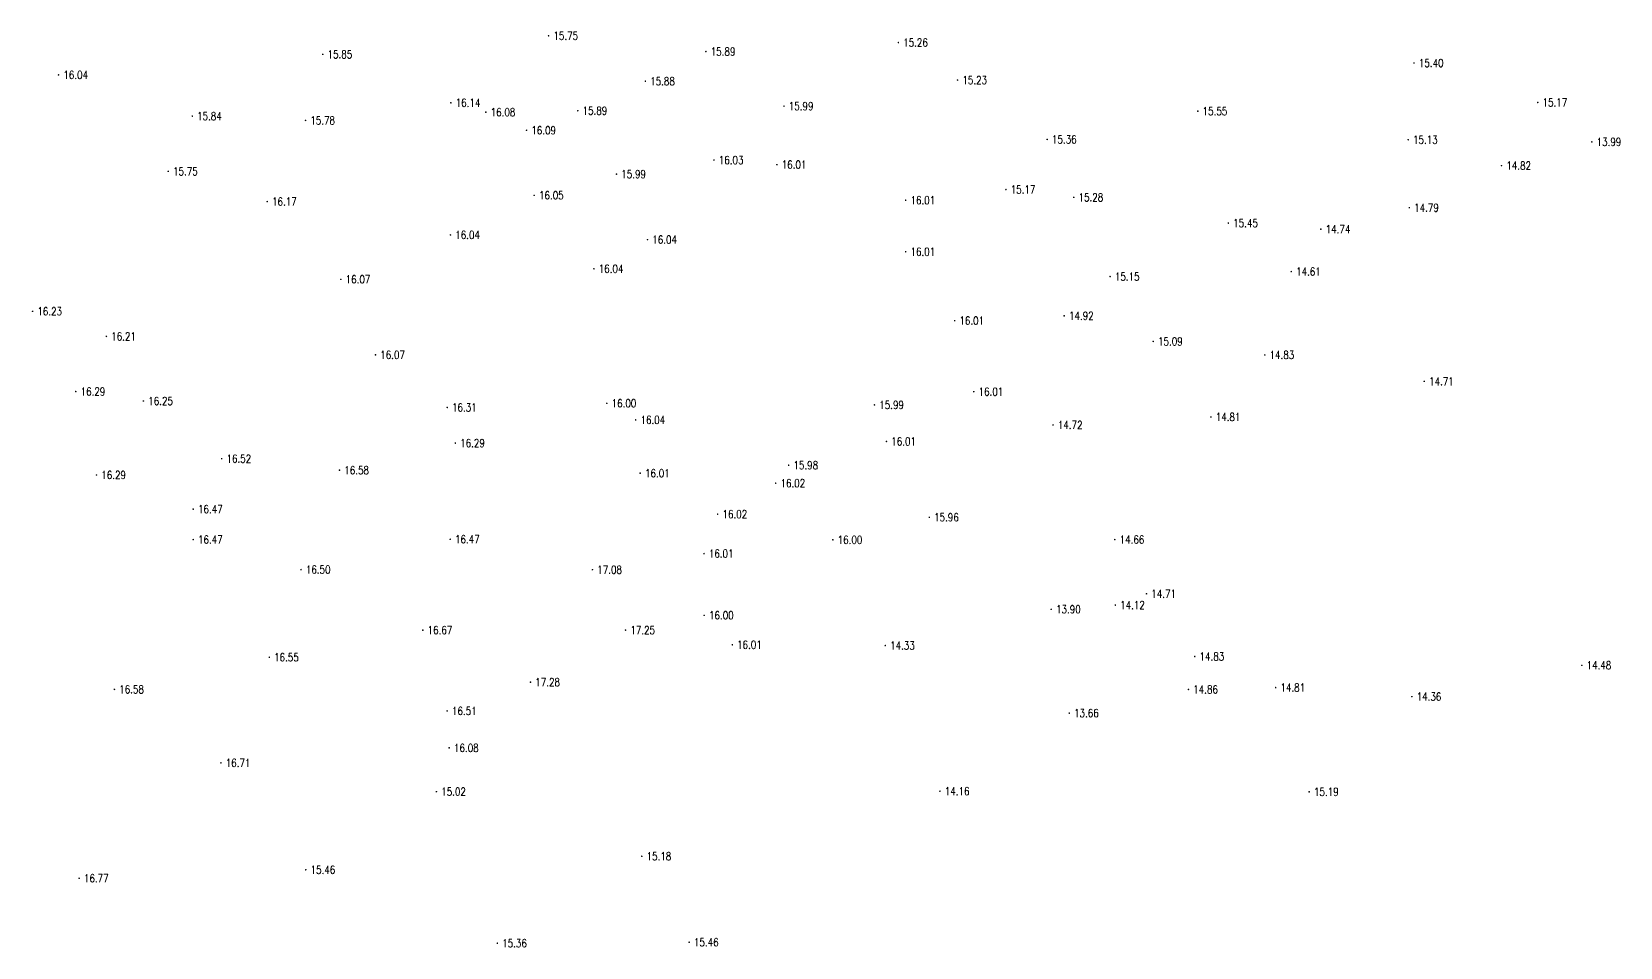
# Model space of a CAD drawing. Extents: x 476861 to 479475, y 2367369 to 2370541.
# Drawn here: x 477192.4 to 477390.8, y 2369478.9 to 2369593.3 of the extents above; entities that cross this region are included whole.
import ezdxf
from ezdxf.enums import TextEntityAlignment as Align

# ---------------------------------------------------------------- set-up
doc = ezdxf.new("R2010")
doc.units = 0
doc.header["$LTSCALE"] = 0.5
doc.layers.get('0').update_dxf_attribs({"linetype": 'CONTINUOUS'})
doc.layers.add('GCD', color=1, linetype='CONTINUOUS')
doc.styles.add('HZ', font='rs.shx', dxfattribs={"width": 0.8, "bigfont": 'hztxt.shx'})

# ---------------------------------------------------------------- blocks, each defined once
blk = doc.blocks.new('GC200')
at = {"linetype": 'Continuous', "const_width": 0.2, "flags": 128}
blk.add_lwpolyline([(-0.1, 0, 1), (0.1, 0, 1)], format="xyb", close=True, dxfattribs=at)

msp = doc.modelspace()

# ---------------------------------------------------------------- block references
at = {"layer": 'GCD', "linetype": 'Continuous'}
ref = msp.add_blockref('GC200', (477256.943, 2369592.826, 15.746), dxfattribs=dict(at, xscale=0.5, yscale=0.5, zscale=0.5))
ref.add_attrib('height', '15.75', dxfattribs={"linetype": 'Continuous', "height": 1, "style": 'HZ', "width": 0.8}).set_placement((477257.543, 2369592.826, 15.746), align=Align.MIDDLE_LEFT)
ref = msp.add_blockref('GC200', (477300.644, 2369591.978, 15.256), dxfattribs=dict(at, xscale=0.5, yscale=0.5, zscale=0.5))
ref.add_attrib('height', '15.26', dxfattribs={"linetype": 'Continuous', "height": 1, "style": 'HZ', "width": 0.8}).set_placement((477301.244, 2369591.978, 15.256), align=Align.MIDDLE_LEFT)
ref = msp.add_blockref('GC200', (477228.72, 2369590.503, 15.854), dxfattribs=dict(at, xscale=0.5, yscale=0.5, zscale=0.5))
ref.add_attrib('height', '15.85', dxfattribs={"linetype": 'Continuous', "height": 1, "style": 'HZ', "width": 0.8}).set_placement((477229.32, 2369590.503, 15.854), align=Align.MIDDLE_LEFT)
ref = msp.add_blockref('GC200', (477276.598, 2369590.852, 15.894), dxfattribs=dict(at, xscale=0.5, yscale=0.5, zscale=0.5))
ref.add_attrib('height', '15.89', dxfattribs={"linetype": 'Continuous', "height": 1, "style": 'HZ', "width": 0.8}).set_placement((477277.198, 2369590.852, 15.894), align=Align.MIDDLE_LEFT)
ref = msp.add_blockref('GC200', (477195.712, 2369587.933, 16.04), dxfattribs=dict(at, xscale=0.5, yscale=0.5, zscale=0.5))
ref.add_attrib('height', '16.04', dxfattribs={"linetype": 'Continuous', "height": 1, "style": 'HZ', "width": 0.8}).set_placement((477196.312, 2369587.933, 16.04), align=Align.MIDDLE_LEFT)
ref = msp.add_blockref('GC200', (477365.078, 2369589.419, 15.395), dxfattribs=dict(at, xscale=0.5, yscale=0.5, zscale=0.5))
ref.add_attrib('height', '15.40', dxfattribs={"linetype": 'Continuous', "height": 1, "style": 'HZ', "width": 0.8}).set_placement((477365.678, 2369589.419, 15.395), align=Align.MIDDLE_LEFT)
ref = msp.add_blockref('GC200', (477269.031, 2369587.143, 15.876), dxfattribs=dict(at, xscale=0.5, yscale=0.5, zscale=0.5))
ref.add_attrib('height', '15.88', dxfattribs={"linetype": 'Continuous', "height": 1, "style": 'HZ', "width": 0.8}).set_placement((477269.631, 2369587.143, 15.876), align=Align.MIDDLE_LEFT)
ref = msp.add_blockref('GC200', (477308.045, 2369587.287, 15.23), dxfattribs=dict(at, xscale=0.5, yscale=0.5, zscale=0.5))
ref.add_attrib('height', '15.23', dxfattribs={"linetype": 'Continuous', "height": 1, "style": 'HZ', "width": 0.8}).set_placement((477308.645, 2369587.287, 15.23), align=Align.MIDDLE_LEFT)
ref = msp.add_blockref('GC200', (477244.735, 2369584.443, 16.144), dxfattribs=dict(at, xscale=0.5, yscale=0.5, zscale=0.5))
ref.add_attrib('height', '16.14', dxfattribs={"linetype": 'Continuous', "height": 1, "style": 'HZ', "width": 0.8}).set_placement((477245.335, 2369584.443, 16.144), align=Align.MIDDLE_LEFT)
ref = msp.add_blockref('GC200', (477286.353, 2369584.021, 15.985), dxfattribs=dict(at, xscale=0.5, yscale=0.5, zscale=0.5))
ref.add_attrib('height', '15.99', dxfattribs={"linetype": 'Continuous', "height": 1, "style": 'HZ', "width": 0.8}).set_placement((477286.953, 2369584.021, 15.985), align=Align.MIDDLE_LEFT)
ref = msp.add_blockref('GC200', (477380.537, 2369584.49, 15.17), dxfattribs=dict(at, xscale=0.5, yscale=0.5, zscale=0.5))
ref.add_attrib('height', '15.17', dxfattribs={"linetype": 'Continuous', "height": 1, "style": 'HZ', "width": 0.8}).set_placement((477381.137, 2369584.49, 15.17), align=Align.MIDDLE_LEFT)
ref = msp.add_blockref('GC200', (477212.424, 2369582.781, 15.843), dxfattribs=dict(at, xscale=0.5, yscale=0.5, zscale=0.5))
ref.add_attrib('height', '15.84', dxfattribs={"linetype": 'Continuous', "height": 1, "style": 'HZ', "width": 0.8}).set_placement((477213.024, 2369582.781, 15.843), align=Align.MIDDLE_LEFT)
ref = msp.add_blockref('GC200', (477226.572, 2369582.245, 15.784), dxfattribs=dict(at, xscale=0.5, yscale=0.5, zscale=0.5))
ref.add_attrib('height', '15.78', dxfattribs={"linetype": 'Continuous', "height": 1, "style": 'HZ', "width": 0.8}).set_placement((477227.172, 2369582.245, 15.784), align=Align.MIDDLE_LEFT)
ref = msp.add_blockref('GC200', (477249.103, 2369583.272, 16.077), dxfattribs=dict(at, xscale=0.5, yscale=0.5, zscale=0.5))
ref.add_attrib('height', '16.08', dxfattribs={"linetype": 'Continuous', "height": 1, "style": 'HZ', "width": 0.8}).set_placement((477249.703, 2369583.272, 16.077), align=Align.MIDDLE_LEFT)
ref = msp.add_blockref('GC200', (477260.588, 2369583.455, 15.892), dxfattribs=dict(at, xscale=0.5, yscale=0.5, zscale=0.5))
ref.add_attrib('height', '15.89', dxfattribs={"linetype": 'Continuous', "height": 1, "style": 'HZ', "width": 0.8}).set_placement((477261.188, 2369583.455, 15.892), align=Align.MIDDLE_LEFT)
ref = msp.add_blockref('GC200', (477338.063, 2369583.399, 15.55), dxfattribs=dict(at, xscale=0.5, yscale=0.5, zscale=0.5))
ref.add_attrib('height', '15.55', dxfattribs={"linetype": 'Continuous', "height": 1, "style": 'HZ', "width": 0.8}).set_placement((477338.663, 2369583.399, 15.55), align=Align.MIDDLE_LEFT)
ref = msp.add_blockref('GC200', (477254.185, 2369581.008, 16.092), dxfattribs=dict(at, xscale=0.5, yscale=0.5, zscale=0.5))
ref.add_attrib('height', '16.09', dxfattribs={"linetype": 'Continuous', "height": 1, "style": 'HZ', "width": 0.8}).set_placement((477254.785, 2369581.008, 16.092), align=Align.MIDDLE_LEFT)
ref = msp.add_blockref('GC200', (477319.238, 2369579.866, 15.36), dxfattribs=dict(at, xscale=0.5, yscale=0.5, zscale=0.5))
ref.add_attrib('height', '15.36', dxfattribs={"linetype": 'Continuous', "height": 1, "style": 'HZ', "width": 0.8}).set_placement((477319.838, 2369579.866, 15.36), align=Align.MIDDLE_LEFT)
ref = msp.add_blockref('GC200', (477364.347, 2369579.826, 15.132), dxfattribs=dict(at, xscale=0.5, yscale=0.5, zscale=0.5))
ref.add_attrib('height', '15.13', dxfattribs={"linetype": 'Continuous', "height": 1, "style": 'HZ', "width": 0.8}).set_placement((477364.947, 2369579.826, 15.132), align=Align.MIDDLE_LEFT)
ref = msp.add_blockref('GC200', (477387.293, 2369579.555, 13.99), dxfattribs=dict(at, xscale=0.5, yscale=0.5, zscale=0.5))
ref.add_attrib('height', '13.99', dxfattribs={"linetype": 'Continuous', "height": 1, "style": 'HZ', "width": 0.8}).set_placement((477387.893, 2369579.555, 13.99), align=Align.MIDDLE_LEFT)
ref = msp.add_blockref('GC200', (477209.417, 2369575.874, 15.751), dxfattribs=dict(at, xscale=0.5, yscale=0.5, zscale=0.5))
ref.add_attrib('height', '15.75', dxfattribs={"linetype": 'Continuous', "height": 1, "style": 'HZ', "width": 0.8}).set_placement((477210.017, 2369575.874, 15.751), align=Align.MIDDLE_LEFT)
ref = msp.add_blockref('GC200', (477277.608, 2369577.287, 16.03), dxfattribs=dict(at, xscale=0.5, yscale=0.5, zscale=0.5))
ref.add_attrib('height', '16.03', dxfattribs={"linetype": 'Continuous', "height": 1, "style": 'HZ', "width": 0.8}).set_placement((477278.208, 2369577.287, 16.03), align=Align.MIDDLE_LEFT)
ref = msp.add_blockref('GC200', (477285.471, 2369576.714, 16.005), dxfattribs=dict(at, xscale=0.5, yscale=0.5, zscale=0.5))
ref.add_attrib('height', '16.01', dxfattribs={"linetype": 'Continuous', "height": 1, "style": 'HZ', "width": 0.8}).set_placement((477286.071, 2369576.714, 16.005), align=Align.MIDDLE_LEFT)
ref = msp.add_blockref('GC200', (477376.008, 2369576.587, 14.82), dxfattribs=dict(at, xscale=0.5, yscale=0.5, zscale=0.5))
ref.add_attrib('height', '14.82', dxfattribs={"linetype": 'Continuous', "height": 1, "style": 'HZ', "width": 0.8}).set_placement((477376.608, 2369576.587, 14.82), align=Align.MIDDLE_LEFT)
ref = msp.add_blockref('GC200', (477265.424, 2369575.53, 15.99), dxfattribs=dict(at, xscale=0.5, yscale=0.5, zscale=0.5))
ref.add_attrib('height', '15.99', dxfattribs={"linetype": 'Continuous', "height": 1, "style": 'HZ', "width": 0.8}).set_placement((477266.024, 2369575.53, 15.99), align=Align.MIDDLE_LEFT)
ref = msp.add_blockref('GC200', (477314.085, 2369573.603, 15.17), dxfattribs=dict(at, xscale=0.5, yscale=0.5, zscale=0.5))
ref.add_attrib('height', '15.17', dxfattribs={"linetype": 'Continuous', "height": 1, "style": 'HZ', "width": 0.8}).set_placement((477314.685, 2369573.603, 15.17), align=Align.MIDDLE_LEFT)
ref = msp.add_blockref('GC200', (477221.788, 2369572.093, 16.17), dxfattribs=dict(at, xscale=0.5, yscale=0.5, zscale=0.5))
ref.add_attrib('height', '16.17', dxfattribs={"linetype": 'Continuous', "height": 1, "style": 'HZ', "width": 0.8}).set_placement((477222.388, 2369572.093, 16.17), align=Align.MIDDLE_LEFT)
ref = msp.add_blockref('GC200', (477255.142, 2369572.877, 16.05), dxfattribs=dict(at, xscale=0.5, yscale=0.5, zscale=0.5))
ref.add_attrib('height', '16.05', dxfattribs={"linetype": 'Continuous', "height": 1, "style": 'HZ', "width": 0.8}).set_placement((477255.742, 2369572.877, 16.05), align=Align.MIDDLE_LEFT)
ref = msp.add_blockref('GC200', (477301.561, 2369572.259, 16.009), dxfattribs=dict(at, xscale=0.5, yscale=0.5, zscale=0.5))
ref.add_attrib('height', '16.01', dxfattribs={"linetype": 'Continuous', "height": 1, "style": 'HZ', "width": 0.8}).set_placement((477302.161, 2369572.259, 16.009), align=Align.MIDDLE_LEFT)
ref = msp.add_blockref('GC200', (477322.559, 2369572.623, 15.279), dxfattribs=dict(at, xscale=0.5, yscale=0.5, zscale=0.5))
ref.add_attrib('height', '15.28', dxfattribs={"linetype": 'Continuous', "height": 1, "style": 'HZ', "width": 0.8}).set_placement((477323.159, 2369572.623, 15.279), align=Align.MIDDLE_LEFT)
ref = msp.add_blockref('GC200', (477364.487, 2369571.329, 14.79), dxfattribs=dict(at, xscale=0.5, yscale=0.5, zscale=0.5))
ref.add_attrib('height', '14.79', dxfattribs={"linetype": 'Continuous', "height": 1, "style": 'HZ', "width": 0.8}).set_placement((477365.087, 2369571.329, 14.79), align=Align.MIDDLE_LEFT)
ref = msp.add_blockref('GC200', (477244.679, 2369567.924, 16.04), dxfattribs=dict(at, xscale=0.5, yscale=0.5, zscale=0.5))
ref.add_attrib('height', '16.04', dxfattribs={"linetype": 'Continuous', "height": 1, "style": 'HZ', "width": 0.8}).set_placement((477245.279, 2369567.924, 16.04), align=Align.MIDDLE_LEFT)
ref = msp.add_blockref('GC200', (477341.874, 2369569.41, 15.448), dxfattribs=dict(at, xscale=0.5, yscale=0.5, zscale=0.5))
ref.add_attrib('height', '15.45', dxfattribs={"linetype": 'Continuous', "height": 1, "style": 'HZ', "width": 0.8}).set_placement((477342.474, 2369569.41, 15.448), align=Align.MIDDLE_LEFT)
ref = msp.add_blockref('GC200', (477353.438, 2369568.649, 14.74), dxfattribs=dict(at, xscale=0.5, yscale=0.5, zscale=0.5))
ref.add_attrib('height', '14.74', dxfattribs={"linetype": 'Continuous', "height": 1, "style": 'HZ', "width": 0.8}).set_placement((477354.038, 2369568.649, 14.74), align=Align.MIDDLE_LEFT)
ref = msp.add_blockref('GC200', (477269.297, 2369567.336, 16.039), dxfattribs=dict(at, xscale=0.5, yscale=0.5, zscale=0.5))
ref.add_attrib('height', '16.04', dxfattribs={"linetype": 'Continuous', "height": 1, "style": 'HZ', "width": 0.8}).set_placement((477269.897, 2369567.336, 16.039), align=Align.MIDDLE_LEFT)
ref = msp.add_blockref('GC200', (477301.56, 2369565.827, 16.01), dxfattribs=dict(at, xscale=0.5, yscale=0.5, zscale=0.5))
ref.add_attrib('height', '16.01', dxfattribs={"linetype": 'Continuous', "height": 1, "style": 'HZ', "width": 0.8}).set_placement((477302.16, 2369565.827, 16.01), align=Align.MIDDLE_LEFT)
ref = msp.add_blockref('GC200', (477262.607, 2369563.691, 16.044), dxfattribs=dict(at, xscale=0.5, yscale=0.5, zscale=0.5))
ref.add_attrib('height', '16.04', dxfattribs={"linetype": 'Continuous', "height": 1, "style": 'HZ', "width": 0.8}).set_placement((477263.207, 2369563.691, 16.044), align=Align.MIDDLE_LEFT)
ref = msp.add_blockref('GC200', (477230.983, 2369562.378, 16.067), dxfattribs=dict(at, xscale=0.5, yscale=0.5, zscale=0.5))
ref.add_attrib('height', '16.07', dxfattribs={"linetype": 'Continuous', "height": 1, "style": 'HZ', "width": 0.8}).set_placement((477231.583, 2369562.378, 16.067), align=Align.MIDDLE_LEFT)
ref = msp.add_blockref('GC200', (477327.101, 2369562.719, 15.152), dxfattribs=dict(at, xscale=0.5, yscale=0.5, zscale=0.5))
ref.add_attrib('height', '15.15', dxfattribs={"linetype": 'Continuous', "height": 1, "style": 'HZ', "width": 0.8}).set_placement((477327.701, 2369562.719, 15.152), align=Align.MIDDLE_LEFT)
ref = msp.add_blockref('GC200', (477349.738, 2369563.342, 14.61), dxfattribs=dict(at, xscale=0.5, yscale=0.5, zscale=0.5))
ref.add_attrib('height', '14.61', dxfattribs={"linetype": 'Continuous', "height": 1, "style": 'HZ', "width": 0.8}).set_placement((477350.338, 2369563.342, 14.61), align=Align.MIDDLE_LEFT)
ref = msp.add_blockref('GC200', (477192.466, 2369558.377, 16.228), dxfattribs=dict(at, xscale=0.5, yscale=0.5, zscale=0.5))
ref.add_attrib('height', '16.23', dxfattribs={"linetype": 'Continuous', "height": 1, "style": 'HZ', "width": 0.8}).set_placement((477193.066, 2369558.377, 16.228), align=Align.MIDDLE_LEFT)
ref = msp.add_blockref('GC200', (477321.366, 2369557.816, 14.92), dxfattribs=dict(at, xscale=0.5, yscale=0.5, zscale=0.5))
ref.add_attrib('height', '14.92', dxfattribs={"linetype": 'Continuous', "height": 1, "style": 'HZ', "width": 0.8}).set_placement((477321.966, 2369557.816, 14.92), align=Align.MIDDLE_LEFT)
ref = msp.add_blockref('GC200', (477307.676, 2369557.208, 16.007), dxfattribs=dict(at, xscale=0.5, yscale=0.5, zscale=0.5))
ref.add_attrib('height', '16.01', dxfattribs={"linetype": 'Continuous', "height": 1, "style": 'HZ', "width": 0.8}).set_placement((477308.276, 2369557.208, 16.007), align=Align.MIDDLE_LEFT)
ref = msp.add_blockref('GC200', (477201.689, 2369555.243, 16.211), dxfattribs=dict(at, xscale=0.5, yscale=0.5, zscale=0.5))
ref.add_attrib('height', '16.21', dxfattribs={"linetype": 'Continuous', "height": 1, "style": 'HZ', "width": 0.8}).set_placement((477202.289, 2369555.243, 16.211), align=Align.MIDDLE_LEFT)
ref = msp.add_blockref('GC200', (477332.49, 2369554.615, 15.086), dxfattribs=dict(at, xscale=0.5, yscale=0.5, zscale=0.5))
ref.add_attrib('height', '15.09', dxfattribs={"linetype": 'Continuous', "height": 1, "style": 'HZ', "width": 0.8}).set_placement((477333.09, 2369554.615, 15.086), align=Align.MIDDLE_LEFT)
ref = msp.add_blockref('GC200', (477235.308, 2369552.935, 16.067), dxfattribs=dict(at, xscale=0.5, yscale=0.5, zscale=0.5))
ref.add_attrib('height', '16.07', dxfattribs={"linetype": 'Continuous', "height": 1, "style": 'HZ', "width": 0.8}).set_placement((477235.908, 2369552.935, 16.067), align=Align.MIDDLE_LEFT)
ref = msp.add_blockref('GC200', (477346.427, 2369552.92, 14.833), dxfattribs=dict(at, xscale=0.5, yscale=0.5, zscale=0.5))
ref.add_attrib('height', '14.83', dxfattribs={"linetype": 'Continuous', "height": 1, "style": 'HZ', "width": 0.8}).set_placement((477347.027, 2369552.92, 14.833), align=Align.MIDDLE_LEFT)
ref = msp.add_blockref('GC200', (477197.867, 2369548.345, 16.288), dxfattribs=dict(at, xscale=0.5, yscale=0.5, zscale=0.5))
ref.add_attrib('height', '16.29', dxfattribs={"linetype": 'Continuous', "height": 1, "style": 'HZ', "width": 0.8}).set_placement((477198.467, 2369548.345, 16.288), align=Align.MIDDLE_LEFT)
ref = msp.add_blockref('GC200', (477310.068, 2369548.33, 16.01), dxfattribs=dict(at, xscale=0.5, yscale=0.5, zscale=0.5))
ref.add_attrib('height', '16.01', dxfattribs={"linetype": 'Continuous', "height": 1, "style": 'HZ', "width": 0.8}).set_placement((477310.668, 2369548.33, 16.01), align=Align.MIDDLE_LEFT)
ref = msp.add_blockref('GC200', (477366.355, 2369549.62, 14.71), dxfattribs=dict(at, xscale=0.5, yscale=0.5, zscale=0.5))
ref.add_attrib('height', '14.71', dxfattribs={"linetype": 'Continuous', "height": 1, "style": 'HZ', "width": 0.8}).set_placement((477366.955, 2369549.62, 14.71), align=Align.MIDDLE_LEFT)
ref = msp.add_blockref('GC200', (477206.317, 2369547.162, 16.254), dxfattribs=dict(at, xscale=0.5, yscale=0.5, zscale=0.5))
ref.add_attrib('height', '16.25', dxfattribs={"linetype": 'Continuous', "height": 1, "style": 'HZ', "width": 0.8}).set_placement((477206.917, 2369547.162, 16.254), align=Align.MIDDLE_LEFT)
ref = msp.add_blockref('GC200', (477244.278, 2369546.36, 16.312), dxfattribs=dict(at, xscale=0.5, yscale=0.5, zscale=0.5))
ref.add_attrib('height', '16.31', dxfattribs={"linetype": 'Continuous', "height": 1, "style": 'HZ', "width": 0.8}).set_placement((477244.878, 2369546.36, 16.312), align=Align.MIDDLE_LEFT)
ref = msp.add_blockref('GC200', (477264.218, 2369546.878, 16.004), dxfattribs=dict(at, xscale=0.5, yscale=0.5, zscale=0.5))
ref.add_attrib('height', '16.00', dxfattribs={"linetype": 'Continuous', "height": 1, "style": 'HZ', "width": 0.8}).set_placement((477264.818, 2369546.878, 16.004), align=Align.MIDDLE_LEFT)
ref = msp.add_blockref('GC200', (477297.654, 2369546.676, 15.99), dxfattribs=dict(at, xscale=0.5, yscale=0.5, zscale=0.5))
ref.add_attrib('height', '15.99', dxfattribs={"linetype": 'Continuous', "height": 1, "style": 'HZ', "width": 0.8}).set_placement((477298.254, 2369546.676, 15.99), align=Align.MIDDLE_LEFT)
ref = msp.add_blockref('GC200', (477267.827, 2369544.798, 16.043), dxfattribs=dict(at, xscale=0.5, yscale=0.5, zscale=0.5))
ref.add_attrib('height', '16.04', dxfattribs={"linetype": 'Continuous', "height": 1, "style": 'HZ', "width": 0.8}).set_placement((477268.427, 2369544.798, 16.043), align=Align.MIDDLE_LEFT)
ref = msp.add_blockref('GC200', (477319.973, 2369544.168, 14.72), dxfattribs=dict(at, xscale=0.5, yscale=0.5, zscale=0.5))
ref.add_attrib('height', '14.72', dxfattribs={"linetype": 'Continuous', "height": 1, "style": 'HZ', "width": 0.8}).set_placement((477320.573, 2369544.168, 14.72), align=Align.MIDDLE_LEFT)
ref = msp.add_blockref('GC200', (477339.698, 2369545.166, 14.808), dxfattribs=dict(at, xscale=0.5, yscale=0.5, zscale=0.5))
ref.add_attrib('height', '14.81', dxfattribs={"linetype": 'Continuous', "height": 1, "style": 'HZ', "width": 0.8}).set_placement((477340.298, 2369545.166, 14.808), align=Align.MIDDLE_LEFT)
ref = msp.add_blockref('GC200', (477245.293, 2369541.904, 16.292), dxfattribs=dict(at, xscale=0.5, yscale=0.5, zscale=0.5))
ref.add_attrib('height', '16.29', dxfattribs={"linetype": 'Continuous', "height": 1, "style": 'HZ', "width": 0.8}).set_placement((477245.893, 2369541.904, 16.292), align=Align.MIDDLE_LEFT)
ref = msp.add_blockref('GC200', (477299.158, 2369542.109, 16.011), dxfattribs=dict(at, xscale=0.5, yscale=0.5, zscale=0.5))
ref.add_attrib('height', '16.01', dxfattribs={"linetype": 'Continuous', "height": 1, "style": 'HZ', "width": 0.8}).set_placement((477299.758, 2369542.109, 16.011), align=Align.MIDDLE_LEFT)
ref = msp.add_blockref('GC200', (477216.095, 2369539.953, 16.517), dxfattribs=dict(at, xscale=0.5, yscale=0.5, zscale=0.5))
ref.add_attrib('height', '16.52', dxfattribs={"linetype": 'Continuous', "height": 1, "style": 'HZ', "width": 0.8}).set_placement((477216.695, 2369539.953, 16.517), align=Align.MIDDLE_LEFT)
ref = msp.add_blockref('GC200', (477200.452, 2369537.918, 16.286), dxfattribs=dict(at, xscale=0.5, yscale=0.5, zscale=0.5))
ref.add_attrib('height', '16.29', dxfattribs={"linetype": 'Continuous', "height": 1, "style": 'HZ', "width": 0.8}).set_placement((477201.052, 2369537.918, 16.286), align=Align.MIDDLE_LEFT)
ref = msp.add_blockref('GC200', (477230.815, 2369538.513, 16.577), dxfattribs=dict(at, xscale=0.5, yscale=0.5, zscale=0.5))
ref.add_attrib('height', '16.58', dxfattribs={"linetype": 'Continuous', "height": 1, "style": 'HZ', "width": 0.8}).set_placement((477231.415, 2369538.513, 16.577), align=Align.MIDDLE_LEFT)
ref = msp.add_blockref('GC200', (477268.388, 2369538.139, 16.008), dxfattribs=dict(at, xscale=0.5, yscale=0.5, zscale=0.5))
ref.add_attrib('height', '16.01', dxfattribs={"linetype": 'Continuous', "height": 1, "style": 'HZ', "width": 0.8}).set_placement((477268.988, 2369538.139, 16.008), align=Align.MIDDLE_LEFT)
ref = msp.add_blockref('GC200', (477286.937, 2369539.132, 15.978), dxfattribs=dict(at, xscale=0.5, yscale=0.5, zscale=0.5))
ref.add_attrib('height', '15.98', dxfattribs={"linetype": 'Continuous', "height": 1, "style": 'HZ', "width": 0.8}).set_placement((477287.537, 2369539.132, 15.978), align=Align.MIDDLE_LEFT)
ref = msp.add_blockref('GC200', (477285.317, 2369536.888, 16.016), dxfattribs=dict(at, xscale=0.5, yscale=0.5, zscale=0.5))
ref.add_attrib('height', '16.02', dxfattribs={"linetype": 'Continuous', "height": 1, "style": 'HZ', "width": 0.8}).set_placement((477285.917, 2369536.888, 16.016), align=Align.MIDDLE_LEFT)
ref = msp.add_blockref('GC200', (477212.539, 2369533.647, 16.465), dxfattribs=dict(at, xscale=0.5, yscale=0.5, zscale=0.5))
ref.add_attrib('height', '16.47', dxfattribs={"linetype": 'Continuous', "height": 1, "style": 'HZ', "width": 0.8}).set_placement((477213.139, 2369533.647, 16.465), align=Align.MIDDLE_LEFT)
ref = msp.add_blockref('GC200', (477278.07, 2369533.019, 16.017), dxfattribs=dict(at, xscale=0.5, yscale=0.5, zscale=0.5))
ref.add_attrib('height', '16.02', dxfattribs={"linetype": 'Continuous', "height": 1, "style": 'HZ', "width": 0.8}).set_placement((477278.67, 2369533.019, 16.017), align=Align.MIDDLE_LEFT)
ref = msp.add_blockref('GC200', (477304.512, 2369532.626, 15.964), dxfattribs=dict(at, xscale=0.5, yscale=0.5, zscale=0.5))
ref.add_attrib('height', '15.96', dxfattribs={"linetype": 'Continuous', "height": 1, "style": 'HZ', "width": 0.8}).set_placement((477305.112, 2369532.626, 15.964), align=Align.MIDDLE_LEFT)
ref = msp.add_blockref('GC200', (477212.536, 2369529.841, 16.469), dxfattribs=dict(at, xscale=0.5, yscale=0.5, zscale=0.5))
ref.add_attrib('height', '16.47', dxfattribs={"linetype": 'Continuous', "height": 1, "style": 'HZ', "width": 0.8}).set_placement((477213.136, 2369529.841, 16.469), align=Align.MIDDLE_LEFT)
ref = msp.add_blockref('GC200', (477244.646, 2369529.879, 16.47), dxfattribs=dict(at, xscale=0.5, yscale=0.5, zscale=0.5))
ref.add_attrib('height', '16.47', dxfattribs={"linetype": 'Continuous', "height": 1, "style": 'HZ', "width": 0.8}).set_placement((477245.246, 2369529.879, 16.47), align=Align.MIDDLE_LEFT)
ref = msp.add_blockref('GC200', (477276.365, 2369528.087, 16.01), dxfattribs=dict(at, xscale=0.5, yscale=0.5, zscale=0.5))
ref.add_attrib('height', '16.01', dxfattribs={"linetype": 'Continuous', "height": 1, "style": 'HZ', "width": 0.8}).set_placement((477276.965, 2369528.087, 16.01), align=Align.MIDDLE_LEFT)
ref = msp.add_blockref('GC200', (477292.464, 2369529.812, 16), dxfattribs=dict(at, xscale=0.5, yscale=0.5, zscale=0.5))
ref.add_attrib('height', '16.00', dxfattribs={"linetype": 'Continuous', "height": 1, "style": 'HZ', "width": 0.8}).set_placement((477293.064, 2369529.812, 16), align=Align.MIDDLE_LEFT)
ref = msp.add_blockref('GC200', (477327.692, 2369529.838, 14.66), dxfattribs=dict(at, xscale=0.5, yscale=0.5, zscale=0.5))
ref.add_attrib('height', '14.66', dxfattribs={"linetype": 'Continuous', "height": 1, "style": 'HZ', "width": 0.8}).set_placement((477328.292, 2369529.838, 14.66), align=Align.MIDDLE_LEFT)
ref = msp.add_blockref('GC200', (477226.008, 2369526.086, 16.495), dxfattribs=dict(at, xscale=0.5, yscale=0.5, zscale=0.5))
ref.add_attrib('height', '16.50', dxfattribs={"linetype": 'Continuous', "height": 1, "style": 'HZ', "width": 0.8}).set_placement((477226.608, 2369526.086, 16.495), align=Align.MIDDLE_LEFT)
ref = msp.add_blockref('GC200', (477262.424, 2369526.078, 17.08), dxfattribs=dict(at, xscale=0.5, yscale=0.5, zscale=0.5))
ref.add_attrib('height', '17.08', dxfattribs={"linetype": 'Continuous', "height": 1, "style": 'HZ', "width": 0.8}).set_placement((477263.024, 2369526.078, 17.08), align=Align.MIDDLE_LEFT)
ref = msp.add_blockref('GC200', (477331.648, 2369523.069, 14.707), dxfattribs=dict(at, xscale=0.5, yscale=0.5, zscale=0.5))
ref.add_attrib('height', '14.71', dxfattribs={"linetype": 'Continuous', "height": 1, "style": 'HZ', "width": 0.8}).set_placement((477332.248, 2369523.069, 14.707), align=Align.MIDDLE_LEFT)
ref = msp.add_blockref('GC200', (477276.383, 2369520.371, 16), dxfattribs=dict(at, xscale=0.5, yscale=0.5, zscale=0.5))
ref.add_attrib('height', '16.00', dxfattribs={"linetype": 'Continuous', "height": 1, "style": 'HZ', "width": 0.8}).set_placement((477276.983, 2369520.371, 16), align=Align.MIDDLE_LEFT)
ref = msp.add_blockref('GC200', (477319.746, 2369521.125, 13.902), dxfattribs=dict(at, xscale=0.5, yscale=0.5, zscale=0.5))
ref.add_attrib('height', '13.90', dxfattribs={"linetype": 'Continuous', "height": 1, "style": 'HZ', "width": 0.8}).set_placement((477320.346, 2369521.125, 13.902), align=Align.MIDDLE_LEFT)
ref = msp.add_blockref('GC200', (477327.751, 2369521.653, 14.122), dxfattribs=dict(at, xscale=0.5, yscale=0.5, zscale=0.5))
ref.add_attrib('height', '14.12', dxfattribs={"linetype": 'Continuous', "height": 1, "style": 'HZ', "width": 0.8}).set_placement((477328.351, 2369521.653, 14.122), align=Align.MIDDLE_LEFT)
ref = msp.add_blockref('GC200', (477241.226, 2369518.522, 16.67), dxfattribs=dict(at, xscale=0.5, yscale=0.5, zscale=0.5))
ref.add_attrib('height', '16.67', dxfattribs={"linetype": 'Continuous', "height": 1, "style": 'HZ', "width": 0.8}).set_placement((477241.826, 2369518.522, 16.67), align=Align.MIDDLE_LEFT)
ref = msp.add_blockref('GC200', (477266.559, 2369518.525, 17.248), dxfattribs=dict(at, xscale=0.5, yscale=0.5, zscale=0.5))
ref.add_attrib('height', '17.25', dxfattribs={"linetype": 'Continuous', "height": 1, "style": 'HZ', "width": 0.8}).set_placement((477267.159, 2369518.525, 17.248), align=Align.MIDDLE_LEFT)
ref = msp.add_blockref('GC200', (477279.897, 2369516.696, 16.014), dxfattribs=dict(at, xscale=0.5, yscale=0.5, zscale=0.5))
ref.add_attrib('height', '16.01', dxfattribs={"linetype": 'Continuous', "height": 1, "style": 'HZ', "width": 0.8}).set_placement((477280.497, 2369516.696, 16.014), align=Align.MIDDLE_LEFT)
ref = msp.add_blockref('GC200', (477299.01, 2369516.596, 14.33), dxfattribs=dict(at, xscale=0.5, yscale=0.5, zscale=0.5))
ref.add_attrib('height', '14.33', dxfattribs={"linetype": 'Continuous', "height": 1, "style": 'HZ', "width": 0.8}).set_placement((477299.61, 2369516.596, 14.33), align=Align.MIDDLE_LEFT)
ref = msp.add_blockref('GC200', (477222.044, 2369515.126, 16.55), dxfattribs=dict(at, xscale=0.5, yscale=0.5, zscale=0.5))
ref.add_attrib('height', '16.55', dxfattribs={"linetype": 'Continuous', "height": 1, "style": 'HZ', "width": 0.8}).set_placement((477222.644, 2369515.126, 16.55), align=Align.MIDDLE_LEFT)
ref = msp.add_blockref('GC200', (477337.68, 2369515.222, 14.827), dxfattribs=dict(at, xscale=0.5, yscale=0.5, zscale=0.5))
ref.add_attrib('height', '14.83', dxfattribs={"linetype": 'Continuous', "height": 1, "style": 'HZ', "width": 0.8}).set_placement((477338.28, 2369515.222, 14.827), align=Align.MIDDLE_LEFT)
ref = msp.add_blockref('GC200', (477386.042, 2369514.123, 14.479), dxfattribs=dict(at, xscale=0.5, yscale=0.5, zscale=0.5))
ref.add_attrib('height', '14.48', dxfattribs={"linetype": 'Continuous', "height": 1, "style": 'HZ', "width": 0.8}).set_placement((477386.642, 2369514.123, 14.479), align=Align.MIDDLE_LEFT)
ref = msp.add_blockref('GC200', (477202.692, 2369511.114, 16.58), dxfattribs=dict(at, xscale=0.5, yscale=0.5, zscale=0.5))
ref.add_attrib('height', '16.58', dxfattribs={"linetype": 'Continuous', "height": 1, "style": 'HZ', "width": 0.8}).set_placement((477203.292, 2369511.114, 16.58), align=Align.MIDDLE_LEFT)
ref = msp.add_blockref('GC200', (477254.683, 2369512.015, 17.28), dxfattribs=dict(at, xscale=0.5, yscale=0.5, zscale=0.5))
ref.add_attrib('height', '17.28', dxfattribs={"linetype": 'Continuous', "height": 1, "style": 'HZ', "width": 0.8}).set_placement((477255.283, 2369512.015, 17.28), align=Align.MIDDLE_LEFT)
ref = msp.add_blockref('GC200', (477336.889, 2369511.109, 14.859), dxfattribs=dict(at, xscale=0.5, yscale=0.5, zscale=0.5))
ref.add_attrib('height', '14.86', dxfattribs={"linetype": 'Continuous', "height": 1, "style": 'HZ', "width": 0.8}).set_placement((477337.489, 2369511.109, 14.859), align=Align.MIDDLE_LEFT)
ref = msp.add_blockref('GC200', (477347.786, 2369511.337, 14.813), dxfattribs=dict(at, xscale=0.5, yscale=0.5, zscale=0.5))
ref.add_attrib('height', '14.81', dxfattribs={"linetype": 'Continuous', "height": 1, "style": 'HZ', "width": 0.8}).set_placement((477348.386, 2369511.337, 14.813), align=Align.MIDDLE_LEFT)
ref = msp.add_blockref('GC200', (477364.807, 2369510.205, 14.355), dxfattribs=dict(at, xscale=0.5, yscale=0.5, zscale=0.5))
ref.add_attrib('height', '14.36', dxfattribs={"linetype": 'Continuous', "height": 1, "style": 'HZ', "width": 0.8}).set_placement((477365.407, 2369510.205, 14.355), align=Align.MIDDLE_LEFT)
ref = msp.add_blockref('GC200', (477244.266, 2369508.418, 16.508), dxfattribs=dict(at, xscale=0.5, yscale=0.5, zscale=0.5))
ref.add_attrib('height', '16.51', dxfattribs={"linetype": 'Continuous', "height": 1, "style": 'HZ', "width": 0.8}).set_placement((477244.866, 2369508.418, 16.508), align=Align.MIDDLE_LEFT)
ref = msp.add_blockref('GC200', (477322, 2369508.148, 13.66), dxfattribs=dict(at, xscale=0.5, yscale=0.5, zscale=0.5))
ref.add_attrib('height', '13.66', dxfattribs={"linetype": 'Continuous', "height": 1, "style": 'HZ', "width": 0.8}).set_placement((477322.6, 2369508.148, 13.66), align=Align.MIDDLE_LEFT)
ref = msp.add_blockref('GC200', (477244.52, 2369503.801, 16.076), dxfattribs=dict(at, xscale=0.5, yscale=0.5, zscale=0.5))
ref.add_attrib('height', '16.08', dxfattribs={"linetype": 'Continuous', "height": 1, "style": 'HZ', "width": 0.8}).set_placement((477245.12, 2369503.801, 16.076), align=Align.MIDDLE_LEFT)
ref = msp.add_blockref('GC200', (477216.002, 2369501.925, 16.71), dxfattribs=dict(at, xscale=0.5, yscale=0.5, zscale=0.5))
ref.add_attrib('height', '16.71', dxfattribs={"linetype": 'Continuous', "height": 1, "style": 'HZ', "width": 0.8}).set_placement((477216.602, 2369501.925, 16.71), align=Align.MIDDLE_LEFT)
ref = msp.add_blockref('GC200', (477242.924, 2369498.331, 15.016), dxfattribs=dict(at, xscale=0.5, yscale=0.5, zscale=0.5))
ref.add_attrib('height', '15.02', dxfattribs={"linetype": 'Continuous', "height": 1, "style": 'HZ', "width": 0.8}).set_placement((477243.524, 2369498.331, 15.016), align=Align.MIDDLE_LEFT)
ref = msp.add_blockref('GC200', (477305.842, 2369498.383, 14.162), dxfattribs=dict(at, xscale=0.5, yscale=0.5, zscale=0.5))
ref.add_attrib('height', '14.16', dxfattribs={"linetype": 'Continuous', "height": 1, "style": 'HZ', "width": 0.8}).set_placement((477306.442, 2369498.383, 14.162), align=Align.MIDDLE_LEFT)
ref = msp.add_blockref('GC200', (477351.98, 2369498.307, 15.194), dxfattribs=dict(at, xscale=0.5, yscale=0.5, zscale=0.5))
ref.add_attrib('height', '15.19', dxfattribs={"linetype": 'Continuous', "height": 1, "style": 'HZ', "width": 0.8}).set_placement((477352.58, 2369498.307, 15.194), align=Align.MIDDLE_LEFT)
ref = msp.add_blockref('GC200', (477268.589, 2369490.249, 15.18), dxfattribs=dict(at, xscale=0.5, yscale=0.5, zscale=0.5))
ref.add_attrib('height', '15.18', dxfattribs={"linetype": 'Continuous', "height": 1, "style": 'HZ', "width": 0.8}).set_placement((477269.189, 2369490.249, 15.18), align=Align.MIDDLE_LEFT)
ref = msp.add_blockref('GC200', (477226.606, 2369488.562, 15.46), dxfattribs=dict(at, xscale=0.5, yscale=0.5, zscale=0.5))
ref.add_attrib('height', '15.46', dxfattribs={"linetype": 'Continuous', "height": 1, "style": 'HZ', "width": 0.8}).set_placement((477227.206, 2369488.562, 15.46), align=Align.MIDDLE_LEFT)
ref = msp.add_blockref('GC200', (477198.285, 2369487.503, 16.77), dxfattribs=dict(at, xscale=0.5, yscale=0.5, zscale=0.5))
ref.add_attrib('height', '16.77', dxfattribs={"linetype": 'Continuous', "height": 1, "style": 'HZ', "width": 0.8}).set_placement((477198.885, 2369487.503, 16.77), align=Align.MIDDLE_LEFT)
ref = msp.add_blockref('GC200', (477250.542, 2369479.377, 15.36), dxfattribs=dict(at, xscale=0.5, yscale=0.5, zscale=0.5))
ref.add_attrib('height', '15.36', dxfattribs={"linetype": 'Continuous', "height": 1, "style": 'HZ', "width": 0.8}).set_placement((477251.142, 2369479.377, 15.36), align=Align.MIDDLE_LEFT)
ref = msp.add_blockref('GC200', (477274.506, 2369479.503, 15.46), dxfattribs=dict(at, xscale=0.5, yscale=0.5, zscale=0.5))
ref.add_attrib('height', '15.46', dxfattribs={"linetype": 'Continuous', "height": 1, "style": 'HZ', "width": 0.8}).set_placement((477275.106, 2369479.503, 15.46), align=Align.MIDDLE_LEFT)

doc.saveas('drawing.dxf')
